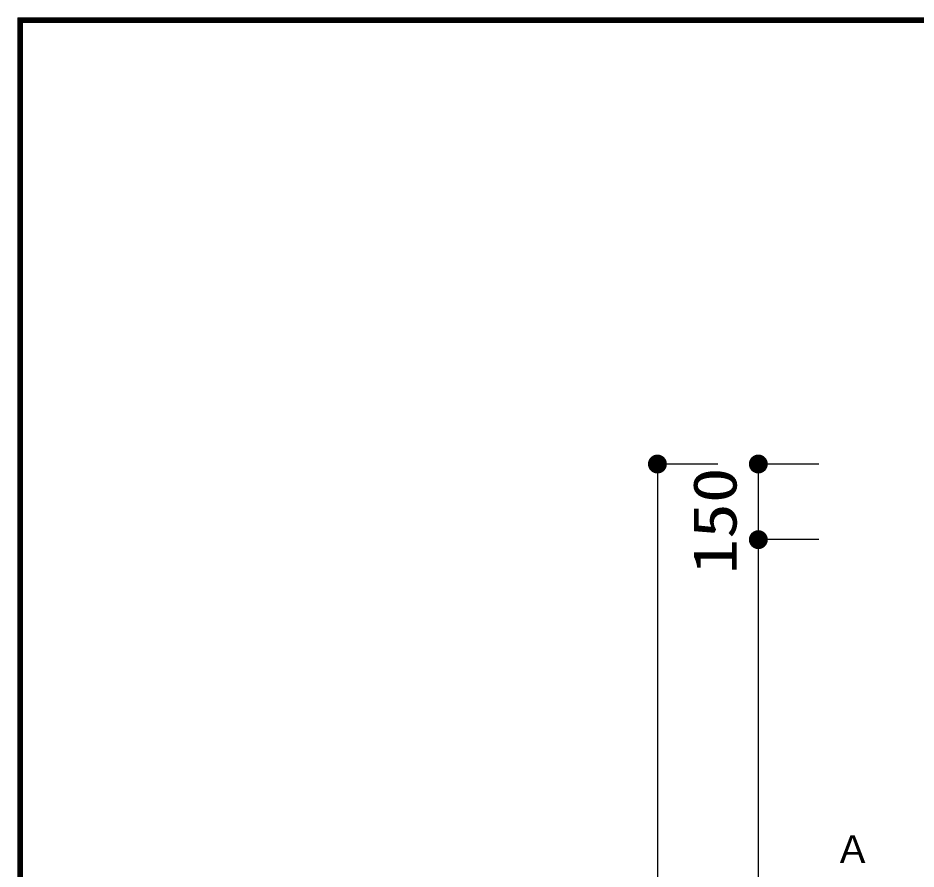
# Model space of a CAD drawing. Units: millimetres, scale not verified. Extents: x -8093 to 8093, y -5792 to 5792.
# Drawn here: x -8093 to -6313, y 4105 to 5792 of the extents above; entities that cross this region are included whole.
import ezdxf
from ezdxf.enums import TextEntityAlignment as Align

# ---------------------------------------------------------------- set-up
doc = ezdxf.new("R2010")
doc.units = ezdxf.units.MM
doc.header["$LTSCALE"] = 30
for name, color, linetype, lineweight in [('0-0_Axis_waku', 7, 'Continuous', 25), ('0-1_00クル-フ-0躯体', 3, 'Continuous', 25), ('0-3_00クル-フ-6寸法', 132, 'Continuous', 25)]:
    doc.layers.add(name, color=color, linetype=linetype, lineweight=lineweight)
doc.styles.add('ＭＳ ゴシック', font='')
doc.styles.get('ＭＳ ゴシック').set_extended_font_data('MS Gothic')

msp = doc.modelspace()

# ---------------------------------------------------------------- linework, layer by layer
at = {"layer": '0-0_Axis_waku'}
for p, q in [((-8093.4, 5792.4), (8093.4, 5792.4)), ((-8093.4, 5792.4), (-8093.4, -5792.4)), ((-8092.8, 5791.8), (8092.8, 5791.8)), ((-8092.8, 5791.8), (-8092.8, -5791.8)), ((-8092.2, 5791.2), (8092.2, 5791.2)), ((-8092.2, 5791.2), (-8092.2, -5791.2)), ((-8091.6, 5790.6), (8091.6, 5790.6)), ((-8091.6, 5790.6), (-8091.6, -5790.6)), ((-8091, 5790), (8091, 5790)), ((-8091, 5790), (-8091, -5790)), ((-8090.4, 5789.4), (8090.4, 5789.4)), ((-8090.4, 5789.4), (-8090.4, -5789.4)), ((-8089.8, 5788.8), (8089.8, 5788.8)), ((-8089.8, 5788.8), (-8089.8, -5788.8)), ((-8089.2, 5788.2), (8089.2, 5788.2)), ((-8089.2, 5788.2), (-8089.2, -5788.2)), ((-8088.6, 5787.6), (8088.6, 5787.6)), ((-8088.6, 5787.6), (-8088.6, -5787.6)), ((-8088, 5787), (8088, 5787)), ((-8088, 5787), (-8088, -5787)), ((-8087.4, 5786.4), (8087.4, 5786.4)), ((-8087.4, 5786.4), (-8087.4, -5786.4)), ((-8086.8, 5785.8), (8086.8, 5785.8)), ((-8086.8, 5785.8), (-8086.8, -5785.8)), ((-8086.2, 5785.2), (8086.2, 5785.2)), ((-8086.2, 5785.2), (-8086.2, -5785.2)), ((-8085.6, 5784.6), (8085.6, 5784.6)), ((-8085.6, 5784.6), (-8085.6, -5784.6)), ((-8085, 5784), (8085, 5784)), ((-8085, 5784), (-8085, -5784))]:
    msp.add_line(p, q, dxfattribs=at)
at = {"layer": '0-3_00クル-フ-6寸法', "color": 4}
for p, q in [((-6706, 4907.79), (-6826, 4907.79)), ((-6826, 4907.79), (-6826, 2987.79)), ((-6506, 4907.79), (-6626, 4907.79)), ((-6626, 4907.79), (-6626, 4757.79)), ((-6506, 4757.79), (-6626, 4757.79)), ((-6506, 4757.79), (-6626, 4757.79)), ((-6626, 4757.79), (-6626, 3137.79))]:
    msp.add_line(p, q, dxfattribs=at)
at = {"layer": '0-3_00クル-フ-6寸法'}
for points in [[(-6826, 4907.79), (-6844.41, 4911.31), (-6843.83, 4913.59)], [(-6826, 4907.79), (-6843.83, 4913.59), (-6842.96, 4915.78)], [(-6826, 4907.79), (-6842.96, 4915.78), (-6841.83, 4917.84)], [(-6826, 4907.79), (-6841.83, 4917.84), (-6840.44, 4919.75)], [(-6826, 4907.79), (-6840.44, 4919.75), (-6838.83, 4921.46)], [(-6826, 4907.79), (-6838.83, 4921.46), (-6837.02, 4922.96)], [(-6826, 4907.79), (-6837.02, 4922.96), (-6835.03, 4924.23)], [(-6826, 4907.79), (-6835.03, 4924.23), (-6832.9, 4925.23)], [(-6826, 4907.79), (-6832.9, 4925.23), (-6830.66, 4925.96)], [(-6826, 4907.79), (-6830.66, 4925.96), (-6828.35, 4926.4)], [(-6826, 4907.79), (-6828.35, 4926.4), (-6826, 4926.54)], [(-6826, 4907.79), (-6826, 4926.54), (-6823.65, 4926.4)], [(-6826, 4907.79), (-6823.65, 4926.4), (-6821.33, 4925.96)], [(-6826, 4907.79), (-6821.33, 4925.96), (-6819.09, 4925.23)], [(-6826, 4907.79), (-6819.09, 4925.23), (-6816.96, 4924.23)], [(-6826, 4907.79), (-6816.96, 4924.23), (-6814.98, 4922.96)], [(-6826, 4907.79), (-6814.98, 4922.96), (-6813.16, 4921.46)], [(-6826, 4907.79), (-6813.16, 4921.46), (-6811.55, 4919.75)], [(-6826, 4907.79), (-6811.55, 4919.75), (-6810.17, 4917.84)], [(-6826, 4907.79), (-6810.17, 4917.84), (-6809.03, 4915.78)], [(-6826, 4907.79), (-6809.03, 4915.78), (-6808.16, 4913.59)], [(-6826, 4907.79), (-6808.16, 4913.59), (-6807.58, 4911.31)], [(-6626, 4907.79), (-6644.41, 4911.31), (-6643.83, 4913.59)], [(-6626, 4907.79), (-6643.83, 4913.59), (-6642.96, 4915.78)], [(-6626, 4907.79), (-6642.96, 4915.78), (-6641.83, 4917.84)], [(-6626, 4907.79), (-6641.83, 4917.84), (-6640.44, 4919.75)], [(-6626, 4907.79), (-6640.44, 4919.75), (-6638.83, 4921.46)], [(-6626, 4907.79), (-6638.83, 4921.46), (-6637.02, 4922.96)], [(-6626, 4907.79), (-6637.02, 4922.96), (-6635.03, 4924.23)], [(-6626, 4907.79), (-6635.03, 4924.23), (-6632.9, 4925.23)], [(-6626, 4907.79), (-6632.9, 4925.23), (-6630.66, 4925.96)], [(-6626, 4907.79), (-6630.66, 4925.96), (-6628.35, 4926.4)], [(-6626, 4907.79), (-6628.35, 4926.4), (-6626, 4926.54)], [(-6626, 4907.79), (-6626, 4926.54), (-6623.65, 4926.4)], [(-6626, 4907.79), (-6623.65, 4926.4), (-6621.33, 4925.96)], [(-6626, 4907.79), (-6621.33, 4925.96), (-6619.09, 4925.23)], [(-6626, 4907.79), (-6619.09, 4925.23), (-6616.96, 4924.23)], [(-6626, 4907.79), (-6616.96, 4924.23), (-6614.98, 4922.96)], [(-6626, 4907.79), (-6614.98, 4922.96), (-6613.16, 4921.46)], [(-6626, 4907.79), (-6613.16, 4921.46), (-6611.55, 4919.75)], [(-6626, 4907.79), (-6611.55, 4919.75), (-6610.17, 4917.84)], [(-6626, 4907.79), (-6610.17, 4917.84), (-6609.03, 4915.78)], [(-6626, 4907.79), (-6609.03, 4915.78), (-6608.16, 4913.59)], [(-6626, 4907.79), (-6608.16, 4913.59), (-6607.58, 4911.31)], [(-6826, 4907.79), (-6844.71, 4908.97), (-6844.41, 4911.31)], [(-6826, 4907.79), (-6844.71, 4906.62), (-6844.71, 4908.97)], [(-6826, 4907.79), (-6844.41, 4904.28), (-6844.71, 4906.62)], [(-6826, 4907.79), (-6843.83, 4902), (-6844.41, 4904.28)], [(-6826, 4907.79), (-6842.96, 4899.81), (-6843.83, 4902)], [(-6826, 4907.79), (-6841.83, 4897.75), (-6842.96, 4899.81)], [(-6826, 4907.79), (-6840.44, 4895.84), (-6841.83, 4897.75)], [(-6826, 4907.79), (-6838.83, 4894.13), (-6840.44, 4895.84)], [(-6826, 4907.79), (-6837.02, 4892.63), (-6838.83, 4894.13)], [(-6826, 4907.79), (-6835.03, 4891.36), (-6837.02, 4892.63)], [(-6826, 4907.79), (-6832.9, 4890.36), (-6835.03, 4891.36)], [(-6826, 4907.79), (-6830.66, 4889.63), (-6832.9, 4890.36)], [(-6826, 4907.79), (-6828.35, 4889.19), (-6830.66, 4889.63)], [(-6826, 4907.79), (-6826, 4889.04), (-6828.35, 4889.19)], [(-6826, 4907.79), (-6807.58, 4911.31), (-6807.28, 4908.97)], [(-6826, 4907.79), (-6807.28, 4908.97), (-6807.28, 4906.62)], [(-6826, 4907.79), (-6823.65, 4889.19), (-6826, 4889.04)], [(-6826, 4907.79), (-6821.33, 4889.63), (-6823.65, 4889.19)], [(-6826, 4907.79), (-6819.09, 4890.36), (-6821.33, 4889.63)], [(-6826, 4907.79), (-6816.96, 4891.36), (-6819.09, 4890.36)], [(-6826, 4907.79), (-6814.98, 4892.63), (-6816.96, 4891.36)], [(-6826, 4907.79), (-6813.16, 4894.13), (-6814.98, 4892.63)], [(-6826, 4907.79), (-6811.55, 4895.84), (-6813.16, 4894.13)], [(-6826, 4907.79), (-6810.17, 4897.75), (-6811.55, 4895.84)], [(-6826, 4907.79), (-6809.03, 4899.81), (-6810.17, 4897.75)], [(-6826, 4907.79), (-6808.16, 4902), (-6809.03, 4899.81)], [(-6826, 4907.79), (-6807.58, 4904.28), (-6808.16, 4902)], [(-6826, 4907.79), (-6807.28, 4906.62), (-6807.58, 4904.28)], [(-6626, 4907.79), (-6644.71, 4908.97), (-6644.41, 4911.31)], [(-6626, 4907.79), (-6644.71, 4906.62), (-6644.71, 4908.97)], [(-6626, 4907.79), (-6644.41, 4904.28), (-6644.71, 4906.62)], [(-6626, 4907.79), (-6643.83, 4902), (-6644.41, 4904.28)], [(-6626, 4907.79), (-6642.96, 4899.81), (-6643.83, 4902)], [(-6626, 4907.79), (-6641.83, 4897.75), (-6642.96, 4899.81)], [(-6626, 4907.79), (-6640.44, 4895.84), (-6641.83, 4897.75)], [(-6626, 4907.79), (-6638.83, 4894.13), (-6640.44, 4895.84)], [(-6626, 4907.79), (-6637.02, 4892.63), (-6638.83, 4894.13)], [(-6626, 4907.79), (-6635.03, 4891.36), (-6637.02, 4892.63)], [(-6626, 4907.79), (-6632.9, 4890.36), (-6635.03, 4891.36)], [(-6626, 4907.79), (-6630.66, 4889.63), (-6632.9, 4890.36)], [(-6626, 4907.79), (-6628.35, 4889.19), (-6630.66, 4889.63)], [(-6626, 4907.79), (-6626, 4889.04), (-6628.35, 4889.19)], [(-6626, 4907.79), (-6607.58, 4911.31), (-6607.28, 4908.97)], [(-6626, 4907.79), (-6607.28, 4908.97), (-6607.28, 4906.62)], [(-6626, 4907.79), (-6623.65, 4889.19), (-6626, 4889.04)], [(-6626, 4907.79), (-6621.33, 4889.63), (-6623.65, 4889.19)], [(-6626, 4907.79), (-6619.09, 4890.36), (-6621.33, 4889.63)], [(-6626, 4907.79), (-6616.96, 4891.36), (-6619.09, 4890.36)], [(-6626, 4907.79), (-6614.98, 4892.63), (-6616.96, 4891.36)], [(-6626, 4907.79), (-6613.16, 4894.13), (-6614.98, 4892.63)], [(-6626, 4907.79), (-6611.55, 4895.84), (-6613.16, 4894.13)], [(-6626, 4907.79), (-6610.17, 4897.75), (-6611.55, 4895.84)], [(-6626, 4907.79), (-6609.03, 4899.81), (-6610.17, 4897.75)], [(-6626, 4907.79), (-6608.16, 4902), (-6609.03, 4899.81)], [(-6626, 4907.79), (-6607.58, 4904.28), (-6608.16, 4902)], [(-6626, 4907.79), (-6607.28, 4906.62), (-6607.58, 4904.28)], [(-6626, 4757.79), (-6640.44, 4769.75), (-6638.83, 4771.46)], [(-6626, 4757.79), (-6640.44, 4769.75), (-6638.83, 4771.46)], [(-6626, 4757.79), (-6638.83, 4771.46), (-6637.02, 4772.96)], [(-6626, 4757.79), (-6638.83, 4771.46), (-6637.02, 4772.96)], [(-6626, 4757.79), (-6637.02, 4772.96), (-6635.03, 4774.23)], [(-6626, 4757.79), (-6637.02, 4772.96), (-6635.03, 4774.23)], [(-6626, 4757.79), (-6635.03, 4774.23), (-6632.9, 4775.23)], [(-6626, 4757.79), (-6635.03, 4774.23), (-6632.9, 4775.23)], [(-6626, 4757.79), (-6632.9, 4775.23), (-6630.66, 4775.96)], [(-6626, 4757.79), (-6632.9, 4775.23), (-6630.66, 4775.96)], [(-6626, 4757.79), (-6630.66, 4775.96), (-6628.35, 4776.4)], [(-6626, 4757.79), (-6630.66, 4775.96), (-6628.35, 4776.4)], [(-6626, 4757.79), (-6628.35, 4776.4), (-6626, 4776.54)], [(-6626, 4757.79), (-6628.35, 4776.4), (-6626, 4776.54)], [(-6626, 4757.79), (-6626, 4776.54), (-6623.65, 4776.4)], [(-6626, 4757.79), (-6626, 4776.54), (-6623.65, 4776.4)], [(-6626, 4757.79), (-6623.65, 4776.4), (-6621.33, 4775.96)], [(-6626, 4757.79), (-6623.65, 4776.4), (-6621.33, 4775.96)], [(-6626, 4757.79), (-6621.33, 4775.96), (-6619.09, 4775.23)], [(-6626, 4757.79), (-6621.33, 4775.96), (-6619.09, 4775.23)], [(-6626, 4757.79), (-6619.09, 4775.23), (-6616.96, 4774.23)], [(-6626, 4757.79), (-6619.09, 4775.23), (-6616.96, 4774.23)], [(-6626, 4757.79), (-6616.96, 4774.23), (-6614.98, 4772.96)], [(-6626, 4757.79), (-6616.96, 4774.23), (-6614.98, 4772.96)], [(-6626, 4757.79), (-6614.98, 4772.96), (-6613.16, 4771.46)], [(-6626, 4757.79), (-6614.98, 4772.96), (-6613.16, 4771.46)], [(-6626, 4757.79), (-6613.16, 4771.46), (-6611.55, 4769.75)], [(-6626, 4757.79), (-6613.16, 4771.46), (-6611.55, 4769.75)], [(-6626, 4757.79), (-6644.71, 4758.97), (-6644.41, 4761.31)], [(-6626, 4757.79), (-6644.71, 4758.97), (-6644.41, 4761.31)], [(-6626, 4757.79), (-6644.71, 4756.62), (-6644.71, 4758.97)], [(-6626, 4757.79), (-6644.71, 4756.62), (-6644.71, 4758.97)], [(-6626, 4757.79), (-6644.41, 4754.28), (-6644.71, 4756.62)], [(-6626, 4757.79), (-6644.41, 4754.28), (-6644.71, 4756.62)], [(-6626, 4757.79), (-6644.41, 4761.31), (-6643.83, 4763.59)], [(-6626, 4757.79), (-6644.41, 4761.31), (-6643.83, 4763.59)], [(-6626, 4757.79), (-6643.83, 4752), (-6644.41, 4754.28)], [(-6626, 4757.79), (-6643.83, 4752), (-6644.41, 4754.28)], [(-6626, 4757.79), (-6643.83, 4763.59), (-6642.96, 4765.78)], [(-6626, 4757.79), (-6643.83, 4763.59), (-6642.96, 4765.78)], [(-6626, 4757.79), (-6642.96, 4749.81), (-6643.83, 4752)], [(-6626, 4757.79), (-6642.96, 4749.81), (-6643.83, 4752)], [(-6626, 4757.79), (-6642.96, 4765.78), (-6641.83, 4767.84)], [(-6626, 4757.79), (-6642.96, 4765.78), (-6641.83, 4767.84)], [(-6626, 4757.79), (-6641.83, 4747.75), (-6642.96, 4749.81)], [(-6626, 4757.79), (-6641.83, 4747.75), (-6642.96, 4749.81)], [(-6626, 4757.79), (-6641.83, 4767.84), (-6640.44, 4769.75)], [(-6626, 4757.79), (-6641.83, 4767.84), (-6640.44, 4769.75)], [(-6626, 4757.79), (-6640.44, 4745.84), (-6641.83, 4747.75)], [(-6626, 4757.79), (-6640.44, 4745.84), (-6641.83, 4747.75)], [(-6626, 4757.79), (-6638.83, 4744.13), (-6640.44, 4745.84)], [(-6626, 4757.79), (-6638.83, 4744.13), (-6640.44, 4745.84)], [(-6626, 4757.79), (-6637.02, 4742.63), (-6638.83, 4744.13)], [(-6626, 4757.79), (-6637.02, 4742.63), (-6638.83, 4744.13)], [(-6626, 4757.79), (-6635.03, 4741.36), (-6637.02, 4742.63)], [(-6626, 4757.79), (-6635.03, 4741.36), (-6637.02, 4742.63)], [(-6626, 4757.79), (-6632.9, 4740.36), (-6635.03, 4741.36)], [(-6626, 4757.79), (-6632.9, 4740.36), (-6635.03, 4741.36)], [(-6626, 4757.79), (-6630.66, 4739.63), (-6632.9, 4740.36)], [(-6626, 4757.79), (-6630.66, 4739.63), (-6632.9, 4740.36)], [(-6626, 4757.79), (-6628.35, 4739.19), (-6630.66, 4739.63)], [(-6626, 4757.79), (-6628.35, 4739.19), (-6630.66, 4739.63)], [(-6626, 4757.79), (-6626, 4739.04), (-6628.35, 4739.19)], [(-6626, 4757.79), (-6626, 4739.04), (-6628.35, 4739.19)], [(-6626, 4757.79), (-6611.55, 4769.75), (-6610.17, 4767.84)], [(-6626, 4757.79), (-6611.55, 4769.75), (-6610.17, 4767.84)], [(-6626, 4757.79), (-6610.17, 4767.84), (-6609.03, 4765.78)], [(-6626, 4757.79), (-6610.17, 4767.84), (-6609.03, 4765.78)], [(-6626, 4757.79), (-6609.03, 4765.78), (-6608.16, 4763.59)], [(-6626, 4757.79), (-6609.03, 4765.78), (-6608.16, 4763.59)], [(-6626, 4757.79), (-6608.16, 4763.59), (-6607.58, 4761.31)], [(-6626, 4757.79), (-6608.16, 4763.59), (-6607.58, 4761.31)], [(-6626, 4757.79), (-6607.58, 4761.31), (-6607.28, 4758.97)], [(-6626, 4757.79), (-6607.58, 4761.31), (-6607.28, 4758.97)], [(-6626, 4757.79), (-6607.28, 4758.97), (-6607.28, 4756.62)], [(-6626, 4757.79), (-6607.28, 4758.97), (-6607.28, 4756.62)], [(-6626, 4757.79), (-6623.65, 4739.19), (-6626, 4739.04)], [(-6626, 4757.79), (-6621.33, 4739.63), (-6623.65, 4739.19)], [(-6626, 4757.79), (-6619.09, 4740.36), (-6621.33, 4739.63)], [(-6626, 4757.79), (-6616.96, 4741.36), (-6619.09, 4740.36)], [(-6626, 4757.79), (-6614.98, 4742.63), (-6616.96, 4741.36)], [(-6626, 4757.79), (-6613.16, 4744.13), (-6614.98, 4742.63)], [(-6626, 4757.79), (-6611.55, 4745.84), (-6613.16, 4744.13)], [(-6626, 4757.79), (-6610.17, 4747.75), (-6611.55, 4745.84)], [(-6626, 4757.79), (-6609.03, 4749.81), (-6610.17, 4747.75)], [(-6626, 4757.79), (-6608.16, 4752), (-6609.03, 4749.81)], [(-6626, 4757.79), (-6607.58, 4754.28), (-6608.16, 4752)], [(-6626, 4757.79), (-6607.28, 4756.62), (-6607.58, 4754.28)], [(-6626, 4757.79), (-6623.65, 4739.19), (-6626, 4739.04)], [(-6626, 4757.79), (-6621.33, 4739.63), (-6623.65, 4739.19)], [(-6626, 4757.79), (-6619.09, 4740.36), (-6621.33, 4739.63)], [(-6626, 4757.79), (-6616.96, 4741.36), (-6619.09, 4740.36)], [(-6626, 4757.79), (-6614.98, 4742.63), (-6616.96, 4741.36)], [(-6626, 4757.79), (-6613.16, 4744.13), (-6614.98, 4742.63)], [(-6626, 4757.79), (-6611.55, 4745.84), (-6613.16, 4744.13)], [(-6626, 4757.79), (-6610.17, 4747.75), (-6611.55, 4745.84)], [(-6626, 4757.79), (-6609.03, 4749.81), (-6610.17, 4747.75)], [(-6626, 4757.79), (-6608.16, 4752), (-6609.03, 4749.81)], [(-6626, 4757.79), (-6607.58, 4754.28), (-6608.16, 4752)], [(-6626, 4757.79), (-6607.28, 4756.62), (-6607.58, 4754.28)]]:
    msp.add_solid(points, dxfattribs=at)

# ---------------------------------------------------------------- texts
at = {"layer": '0-1_00クル-フ-0躯体', "color": 4, "style": 'ＭＳ ゴシック'}
msp.add_text('Ａ', height=54.99, dxfattribs=at).set_placement((-6476.22, 4099.88), align=Align.BOTTOM_LEFT)
at = {"layer": '0-3_00クル-フ-6寸法', "color": 3, "style": 'ＭＳ ゴシック', "width": 1.2}
msp.add_text('150', height=86.66, rotation=90, dxfattribs=at).set_placement((-6643.09, 4688.77), align=Align.BOTTOM_LEFT)

doc.saveas('drawing.dxf')
